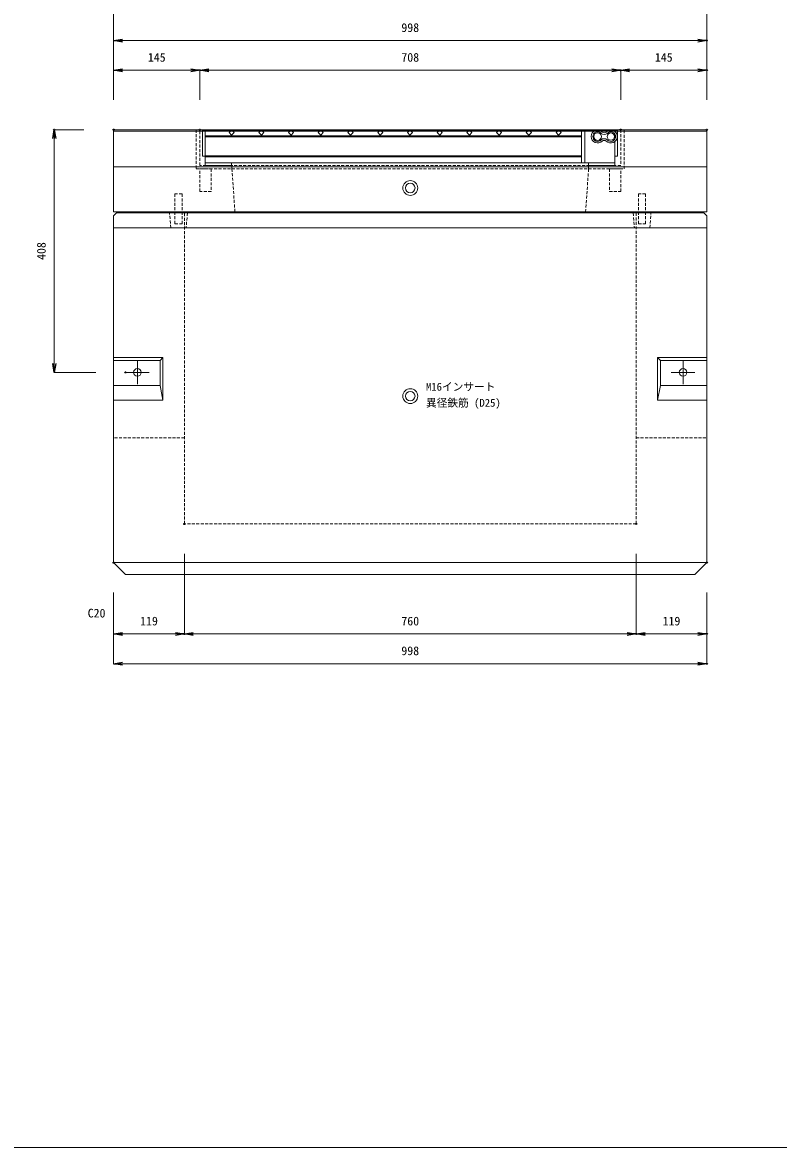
# Model space of a CAD drawing. Units: millimetres, scale not verified. Extents: x -1945 to 1945, y -1236 to 1604.
# Drawn here: x -765 to 507, y -1236 to 656 of the extents above; entities that cross this region are included whole.
import ezdxf
from ezdxf.enums import TextEntityAlignment as Align

# ---------------------------------------------------------------- set-up
doc = ezdxf.new("R2010")
doc.units = ezdxf.units.MM
doc.header["$LTSCALE"] = 10
doc.header["$PDMODE"] = 32
doc.header["$PDSIZE"] = 2
doc.linetypes.add('USER1', pattern=[0.75, 0.5, -0.25])
doc.layers.add('0-0_0', color=7, linetype='Continuous')
doc.layers.add('0-2_DEFPOINTS', color=7, linetype='Continuous')
for name, color, linetype, lineweight in [('0-1_TITLE', 7, 'Continuous', 18), ('0-3_KIJUN', 7, 'USER1', 18), ('0-6_SUNPO_S10', 3, 'Continuous', 18), ('0-7_10-グレーチング', 5, 'Continuous', 18)]:
    doc.layers.add(name, color=color, linetype=linetype, lineweight=lineweight)
doc.styles.add('ＭＳ ゴシック', font='')
doc.styles.get('ＭＳ ゴシック').set_extended_font_data('MS Gothic')

# ---------------------------------------------------------------- blocks, each defined once
blk = doc.blocks.new('_OPEN')
at = {"layer": '0-0_0'}
blk.add_line((0, 0), (-1, 0), dxfattribs=at)
blk.add_lwpolyline([(-1, 0.1667), (0, 0), (-1, -0.1667)], dxfattribs=at)
blk = doc.blocks.new('D1')
at = {"layer": '0-2_DEFPOINTS'}
for p in [(2331.34, 2046.08), (1333.34, 1896.08), (2331.34, 1896.08)]:
    blk.add_point(p, dxfattribs=at)
at = {"layer": '0-6_SUNPO_S10'}
for p, q in [((1333.34, 1946.08), (1333.34, 2046.08)), ((1348.34, 2046.08), (2316.34, 2046.08)), ((2331.34, 1946.08), (2331.34, 2046.08))]:
    blk.add_line(p, q, dxfattribs=at)
at = {"layer": '0-6_SUNPO_S10', "xscale": 15, "yscale": 15, "rotation": 180}
blk.add_blockref('_OPEN', (1333.34, 2046.08), dxfattribs=at)
at = {"layer": '0-6_SUNPO_S10', "xscale": 15, "yscale": 15}
blk.add_blockref('_OPEN', (2331.34, 2046.08), dxfattribs=at)
at = {"layer": '0-6_SUNPO_S10', "color": 7, "style": 'ＭＳ ゴシック'}
blk.add_text('998', height=14.66, dxfattribs=at).set_placement((1817.34, 2056.08), align=Align.BOTTOM_LEFT)
blk = doc.blocks.new('D2')
at = {"layer": '0-2_DEFPOINTS'}
for p in [(1333.34, 1168.08), (2331.34, 1168.08), (2331.34, 998.08)]:
    blk.add_point(p, dxfattribs=at)
at = {"layer": '0-6_SUNPO_S10'}
for p, q in [((1333.34, 1118.08), (1333.34, 998.08)), ((2331.34, 1118.08), (2331.34, 998.08)), ((1348.34, 998.08), (2316.34, 998.08))]:
    blk.add_line(p, q, dxfattribs=at)
at = {"layer": '0-6_SUNPO_S10', "xscale": 15, "yscale": 15, "rotation": 180}
blk.add_blockref('_OPEN', (1333.34, 998.08), dxfattribs=at)
at = {"layer": '0-6_SUNPO_S10', "xscale": 15, "yscale": 15}
blk.add_blockref('_OPEN', (2331.34, 998.08), dxfattribs=at)
at = {"layer": '0-6_SUNPO_S10', "color": 7, "style": 'ＭＳ ゴシック'}
blk.add_text('998', height=14.66, dxfattribs=at).set_placement((1817.34, 1008.08), align=Align.BOTTOM_LEFT)
blk = doc.blocks.new('D3')
at = {"layer": '0-2_DEFPOINTS'}
for p in [(1333.34, 2146.08), (2331.34, 2146.08), (2331.34, 2046.08)]:
    blk.add_point(p, dxfattribs=at)
at = {"layer": '0-6_SUNPO_S10'}
for p, q in [((1333.34, 2096.08), (1333.34, 2046.08)), ((2331.34, 2096.08), (2331.34, 2046.08)), ((1348.34, 2046.08), (2316.34, 2046.08))]:
    blk.add_line(p, q, dxfattribs=at)
at = {"layer": '0-6_SUNPO_S10', "xscale": 15, "yscale": 15, "rotation": 180}
blk.add_blockref('_OPEN', (1333.34, 2046.08), dxfattribs=at)
at = {"layer": '0-6_SUNPO_S10', "xscale": 15, "yscale": 15}
blk.add_blockref('_OPEN', (2331.34, 2046.08), dxfattribs=at)
at = {"layer": '0-6_SUNPO_S10', "color": 7, "style": 'ＭＳ ゴシック'}
blk.add_text('998', height=14.66, dxfattribs=at).set_placement((1817.34, 2056.08), align=Align.BOTTOM_LEFT)
blk = doc.blocks.new('D6')
at = {"layer": '0-2_DEFPOINTS'}
for p in [(1452.34, 1233.08), (1333.34, 1168.08), (1452.34, 1048.08)]:
    blk.add_point(p, dxfattribs=at)
at = {"layer": '0-6_SUNPO_S10'}
for p, q in [((1452.34, 1183.08), (1452.34, 1048.08)), ((1333.34, 1118.08), (1333.34, 1048.08)), ((1348.34, 1048.08), (1437.34, 1048.08))]:
    blk.add_line(p, q, dxfattribs=at)
at = {"layer": '0-6_SUNPO_S10', "xscale": 15, "yscale": 15, "rotation": 180}
blk.add_blockref('_OPEN', (1333.34, 1048.08), dxfattribs=at)
at = {"layer": '0-6_SUNPO_S10', "xscale": 15, "yscale": 15}
blk.add_blockref('_OPEN', (1452.34, 1048.08), dxfattribs=at)
at = {"layer": '0-6_SUNPO_S10', "color": 7, "style": 'ＭＳ ゴシック'}
blk.add_text('119', height=14.66, dxfattribs=at).set_placement((1377.84, 1058.08), align=Align.BOTTOM_LEFT)
blk = doc.blocks.new('D7')
at = {"layer": '0-2_DEFPOINTS'}
for p in [(1452.34, 1233.08), (2212.34, 1233.08), (2212.34, 1048.08)]:
    blk.add_point(p, dxfattribs=at)
at = {"layer": '0-6_SUNPO_S10'}
for p, q in [((1452.34, 1183.08), (1452.34, 1048.08)), ((2212.34, 1183.08), (2212.34, 1048.08)), ((1467.34, 1048.08), (2197.34, 1048.08))]:
    blk.add_line(p, q, dxfattribs=at)
at = {"layer": '0-6_SUNPO_S10', "xscale": 15, "yscale": 15, "rotation": 180}
blk.add_blockref('_OPEN', (1452.34, 1048.08), dxfattribs=at)
at = {"layer": '0-6_SUNPO_S10', "xscale": 15, "yscale": 15}
blk.add_blockref('_OPEN', (2212.34, 1048.08), dxfattribs=at)
at = {"layer": '0-6_SUNPO_S10', "color": 7, "style": 'ＭＳ ゴシック'}
blk.add_text('760', height=14.66, dxfattribs=at).set_placement((1817.34, 1058.08), align=Align.BOTTOM_LEFT)
blk = doc.blocks.new('D8')
at = {"layer": '0-2_DEFPOINTS'}
for p in [(2212.34, 1233.08), (2331.34, 1168.08), (2331.34, 1048.08)]:
    blk.add_point(p, dxfattribs=at)
at = {"layer": '0-6_SUNPO_S10'}
for p, q in [((2212.34, 1183.08), (2212.34, 1048.08)), ((2331.34, 1118.08), (2331.34, 1048.08)), ((2227.34, 1048.08), (2316.34, 1048.08))]:
    blk.add_line(p, q, dxfattribs=at)
at = {"layer": '0-6_SUNPO_S10', "xscale": 15, "yscale": 15, "rotation": 180}
blk.add_blockref('_OPEN', (2212.34, 1048.08), dxfattribs=at)
at = {"layer": '0-6_SUNPO_S10', "xscale": 15, "yscale": 15}
blk.add_blockref('_OPEN', (2331.34, 1048.08), dxfattribs=at)
at = {"layer": '0-6_SUNPO_S10', "color": 7, "style": 'ＭＳ ゴシック'}
blk.add_text('119', height=14.66, dxfattribs=at).set_placement((2256.84, 1058.08), align=Align.BOTTOM_LEFT)
blk = doc.blocks.new('D9')
at = {"layer": '0-2_DEFPOINTS'}
for p in [(1233.34, 1896.08), (1333.34, 1896.08), (1353.34, 1488.08)]:
    blk.add_point(p, dxfattribs=at)
at = {"layer": '0-6_SUNPO_S10'}
for p, q in [((1283.34, 1896.08), (1233.34, 1896.08)), ((1233.34, 1503.08), (1233.34, 1881.08)), ((1303.34, 1488.08), (1233.34, 1488.08))]:
    blk.add_line(p, q, dxfattribs=at)
at = {"layer": '0-6_SUNPO_S10', "xscale": 15, "yscale": 15}
for p, rotation in [((1233.34, 1896.08), 90), ((1233.34, 1488.08), 270)]:
    blk.add_blockref('_OPEN', p, dxfattribs=dict(at, rotation=rotation))
at = {"layer": '0-6_SUNPO_S10', "color": 7, "style": 'ＭＳ ゴシック'}
blk.add_text('408', height=14.66, rotation=90, dxfattribs=at).set_placement((1223.34, 1677.08), align=Align.BOTTOM_LEFT)
blk = doc.blocks.new('D31')
at = {"layer": '0-2_DEFPOINTS'}
for p in [(1478.34, 1996.08), (1333.34, 1896.08), (1478.34, 1896.08)]:
    blk.add_point(p, dxfattribs=at)
at = {"layer": '0-6_SUNPO_S10'}
for p, q in [((1333.34, 1946.08), (1333.34, 1996.08)), ((1348.34, 1996.08), (1463.34, 1996.08)), ((1478.34, 1946.08), (1478.34, 1996.08))]:
    blk.add_line(p, q, dxfattribs=at)
at = {"layer": '0-6_SUNPO_S10', "xscale": 15, "yscale": 15, "rotation": 180}
blk.add_blockref('_OPEN', (1333.34, 1996.08), dxfattribs=at)
at = {"layer": '0-6_SUNPO_S10', "xscale": 15, "yscale": 15}
blk.add_blockref('_OPEN', (1478.34, 1996.08), dxfattribs=at)
at = {"layer": '0-6_SUNPO_S10', "color": 7, "style": 'ＭＳ ゴシック'}
blk.add_text('145', height=14.66, dxfattribs=at).set_placement((1390.84, 2006.08), align=Align.BOTTOM_LEFT)
blk = doc.blocks.new('D32')
at = {"layer": '0-2_DEFPOINTS'}
for p in [(2186.34, 1996.08), (1478.34, 1896.08), (2186.34, 1896.08)]:
    blk.add_point(p, dxfattribs=at)
at = {"layer": '0-6_SUNPO_S10'}
for p, q in [((1478.34, 1946.08), (1478.34, 1996.08)), ((1493.34, 1996.08), (2171.34, 1996.08)), ((2186.34, 1946.08), (2186.34, 1996.08))]:
    blk.add_line(p, q, dxfattribs=at)
at = {"layer": '0-6_SUNPO_S10', "xscale": 15, "yscale": 15, "rotation": 180}
blk.add_blockref('_OPEN', (1478.34, 1996.08), dxfattribs=at)
at = {"layer": '0-6_SUNPO_S10', "xscale": 15, "yscale": 15}
blk.add_blockref('_OPEN', (2186.34, 1996.08), dxfattribs=at)
at = {"layer": '0-6_SUNPO_S10', "color": 7, "style": 'ＭＳ ゴシック'}
blk.add_text('708', height=14.66, dxfattribs=at).set_placement((1817.34, 2006.08), align=Align.BOTTOM_LEFT)
blk = doc.blocks.new('D33')
at = {"layer": '0-2_DEFPOINTS'}
for p in [(2331.34, 1996.08), (2186.34, 1896.08), (2331.34, 1896.08)]:
    blk.add_point(p, dxfattribs=at)
at = {"layer": '0-6_SUNPO_S10'}
for p, q in [((2186.34, 1946.08), (2186.34, 1996.08)), ((2201.34, 1996.08), (2316.34, 1996.08)), ((2331.34, 1946.08), (2331.34, 1996.08))]:
    blk.add_line(p, q, dxfattribs=at)
at = {"layer": '0-6_SUNPO_S10', "xscale": 15, "yscale": 15, "rotation": 180}
blk.add_blockref('_OPEN', (2186.34, 1996.08), dxfattribs=at)
at = {"layer": '0-6_SUNPO_S10', "xscale": 15, "yscale": 15}
blk.add_blockref('_OPEN', (2331.34, 1996.08), dxfattribs=at)
at = {"layer": '0-6_SUNPO_S10', "color": 7, "style": 'ＭＳ ゴシック'}
blk.add_text('145', height=14.66, dxfattribs=at).set_placement((2243.84, 2006.08), align=Align.BOTTOM_LEFT)
blk = doc.blocks.new('M16_insert')
at = {"layer": '0-3_KIJUN', "color": 3, "linetype": 'Continuous'}
for radius in [12.5, 8]:
    blk.add_circle((0, 0), radius, dxfattribs=at)
blk = doc.blocks.new('A$C420C0078')
at = {"layer": '0-7_10-グレーチング'}
for p, q in [((0, 59.5), (4.5, 59.5)), ((4.5, 59.5), (693.5, 59.5)), ((4.5, 59.5), (4.5, 4.5)), ((4.5, 59.5), (4.5, 9.5)), ((149, 59.5), (144.76, 55.26)), ((153.24, 55.26), (149, 59.5)), ((349, 59.5), (344.76, 55.26)), ((353.24, 55.26), (349, 59.5)), ((637.5, 4.5), (637.5, 59.5)), ((643.5, 4.5), (643.5, 59.5)), ((693.5, 59.5), (693.5, 57.19)), ((693.5, 59.5), (693.5, 57.19)), ((698, 59.5), (693.5, 59.5)), ((698, 59.5), (698, 15.5)), ((4.5, 49.5), (637.5, 49.5)), ((4.5, 48), (637.5, 48)), ((144.76, 55.26), (149, 51.02)), ((149, 51.02), (153.24, 55.26)), ((194.76, 55.26), (199, 51.02)), ((199, 51.02), (203.24, 55.26)), ((544.76, 55.26), (549, 51.02)), ((549, 51.02), (553.24, 55.26)), ((594.76, 55.26), (599, 51.02)), ((599, 51.02), (603.24, 55.26)), ((693.5, 53.25), (693.5, 43.75)), ((693.5, 53.25), (693.5, 43.75)), ((693.5, 39.81), (693.5, 4.5)), ((693.5, 39.81), (693.5, 9.5)), ((4.5, 16), (637.5, 16)), ((4.5, 14.5), (637.5, 14.5)), ((4.5, 4.5), (693.5, 4.5)), ((649.5, 0), (649.5, 4.5)), ((693.5, 0), (649.5, 0)), ((698, 15.5), (693.5, 15.5))]:
    blk.add_line(p, q, dxfattribs=at)
for points in [[(0, 59.5), (0, 15.5), (4.5, 15.5)], [(53.24, 55.26), (49, 59.5), (44.76, 55.26)], [(103.24, 55.26), (99, 59.5), (94.76, 55.26)], [(203.24, 55.26), (199, 59.5), (194.76, 55.26)], [(253.24, 55.26), (249, 59.5), (244.76, 55.26)], [(303.24, 55.26), (299, 59.5), (294.76, 55.26)], [(403.24, 55.26), (399, 59.5), (394.76, 55.26)], [(453.24, 55.26), (449, 59.5), (444.76, 55.26)], [(503.24, 55.26), (499, 59.5), (494.76, 55.26)], [(553.24, 55.26), (549, 59.5), (544.76, 55.26)], [(603.24, 55.26), (599, 59.5), (594.76, 55.26)], [(44.76, 55.26), (49, 51.02), (53.24, 55.26)], [(94.76, 55.26), (99, 51.02), (103.24, 55.26)], [(244.76, 55.26), (249, 51.02), (253.24, 55.26)], [(294.76, 55.26), (299, 51.02), (303.24, 55.26)], [(344.76, 55.26), (349, 51.02), (353.24, 55.26)], [(394.76, 55.26), (399, 51.02), (403.24, 55.26)], [(444.76, 55.26), (449, 51.02), (453.24, 55.26)], [(494.76, 55.26), (499, 51.02), (503.24, 55.26)], [(649.5, 4.5), (693.5, 4.5), (693.5, 0)]]:
    blk.add_lwpolyline(points, dxfattribs=at)
blk.add_lwpolyline([(4.5, 4.5), (4.5, 0), (48.5, 0), (48.5, 4.5)], close=True, dxfattribs=at)
for centre, radius in [((664.7, 48.5), 6.5), ((687, 48.5), 6)]:
    blk.add_circle(centre, radius, dxfattribs=at)
for centre, radius, start, end in [((664.7, 48.5), 10.85, 43.62484, 316.37516), ((687, 48.5), 10.85, 223.62484, 136.37516), ((664.7, 48.5), 8.05, 42.08353, 317.91647), ((675.85, 60.58), 8.45, 232.23503, 307.76497), ((675.85, 36.42), 8.45, 52.23503, 127.76497), ((675.85, 60.58), 5.65, 234.31952, 305.68048), ((675.85, 36.42), 5.65, 54.31952, 125.68048), ((687, 48.5), 8.05, 222.08353, 137.91647)]:
    blk.add_arc(centre, radius, start, end, dxfattribs=at)

msp = doc.modelspace()

# ---------------------------------------------------------------- linework, layer by layer
at = {"layer": '0-1_TITLE', "color": 2}
msp.add_lwpolyline([(-1945, -1235.51), (1945, -1235.51), (1945, 1604.49), (-1945, 1604.49)], close=True, dxfattribs=at)
at = {"layer": '0-3_KIJUN', "linetype": 'Continuous'}
for p, q in [((-611.66, 473.82), (386.34, 473.82)), ((-611.66, 413.82), (386.34, 413.82)), ((-611.66, 311.08), (386.34, 311.08)), ((-571.66, 68.08), (-571.66, 88.08)), ((346.34, 68.08), (346.34, 88.08)), ((-571.66, 68.08), (-591.66, 68.08)), ((-571.66, 68.08), (-571.66, 48.08)), ((-571.66, 68.08), (-551.66, 68.08)), ((346.34, 68.08), (326.34, 68.08)), ((346.34, 68.08), (366.34, 68.08)), ((346.34, 68.08), (346.34, 48.08)), ((-611.66, -251.92), (386.34, -251.92))]:
    msp.add_line(p, q, dxfattribs=at)
at = {"layer": '0-3_KIJUN'}
for p, q in [((-492.66, -41.92), (-611.66, -41.92)), ((267.34, -41.92), (386.34, -41.92))]:
    msp.add_line(p, q, dxfattribs=at)
at = {"layer": '0-3_KIJUN', "linetype": 'Continuous'}
for points in [[(386.34, 338.08), (386.34, 476.08), (-611.66, 476.08), (-611.66, 338.08)], [(386.34, 331.08), (381.34, 336.08), (-606.66, 336.08), (-611.66, 331.08), (-611.66, -251.92), (-591.66, -271.92), (366.34, -271.92), (386.34, -251.92)], [(-528.66, 93.08), (-611.66, 93.08), (-611.66, 88.08), (-533.66, 88.08)], [(-611.66, 88.08), (-533.66, 88.08), (-533.66, 46.08), (-611.66, 46.08)], [(303.34, 93.08), (386.34, 93.08), (386.34, 88.08), (308.34, 88.08)], [(386.34, 88.08), (308.34, 88.08), (308.34, 46.08), (386.34, 46.08)]]:
    msp.add_lwpolyline(points, close=True, dxfattribs=at)
at = {"layer": '0-3_KIJUN'}
for points in [[(-466.66, 476.08), (-472.66, 476.08), (-472.66, 410.08), (247.34, 410.08), (247.34, 476.08), (241.34, 476.08), (241.34, 416.08), (-466.66, 416.08)], [(-466.66, 410.08), (-447.66, 410.08), (-447.66, 372.08), (-466.66, 372.08)], [(241.34, 410.08), (222.34, 410.08), (222.34, 372.08), (241.34, 372.08)], [(-496.66, 368.08), (-508.66, 368.08), (-508.66, 318.08), (-496.66, 318.08)], [(283.34, 368.08), (271.34, 368.08), (271.34, 318.08), (283.34, 318.08)], [(-517.66, 336.08), (-487.66, 336.08), (-489.66, 311.08), (-515.66, 311.08)], [(292.34, 336.08), (262.34, 336.08), (264.34, 311.08), (290.34, 311.08)]]:
    msp.add_lwpolyline(points, close=True, dxfattribs=at)
for points in [[(187.34, 416.08), (187.34, 410.08), (182.34, 338.08), (-407.66, 338.08), (-412.66, 410.08), (-412.66, 416.08)], [(267.34, 336.08), (267.34, -186.92), (-492.66, -186.92), (-492.66, 336.08)]]:
    msp.add_lwpolyline(points, dxfattribs=at)
at = {"layer": '0-3_KIJUN', "linetype": 'Continuous'}
for points in [[(-528.66, 93.08), (-528.66, 21.08), (-611.66, 21.08), (-611.66, 46.08), (-533.66, 46.08), (-528.66, 21.08)], [(303.34, 93.08), (303.34, 21.08), (386.34, 21.08), (386.34, 46.08), (308.34, 46.08), (303.34, 21.08)]]:
    msp.add_lwpolyline(points, dxfattribs=at)
for centre in [(-571.66, 68.08), (346.34, 68.08)]:
    msp.add_circle(centre, 6.35, dxfattribs=at)

# ---------------------------------------------------------------- block references
at = {"layer": '0-3_KIJUN'}
for p in [(-112.66, 378.08), (-112.66, 28.08)]:
    msp.add_blockref('M16_insert', p, dxfattribs=at)
at = {"layer": '0-6_SUNPO_S10'}
for name in ['D3', 'D1', 'D31', 'D32', 'D33', 'D9', 'D6', 'D7', 'D8', 'D2']:
    msp.add_blockref(name, (-1945, -1420), dxfattribs=at)
at = {"layer": '0-7_10-グレーチング'}
msp.add_blockref('A$C420C0078', (-462.18, 416.08), dxfattribs=at)

# ---------------------------------------------------------------- texts
at = {"layer": '0-6_SUNPO_S10', "color": 7, "style": 'ＭＳ ゴシック'}
for s, height, p in [('M16インサート', 13.2, (-86.28, 33.26)), ('異径鉄筋 (D25)', 13.2, (-86.28, 6.26)), ('C20', 14.66, (-655.36, -348.57))]:
    msp.add_text(s, height=height, dxfattribs=at).set_placement(p, align=Align.BOTTOM_LEFT)

doc.saveas('drawing.dxf')
